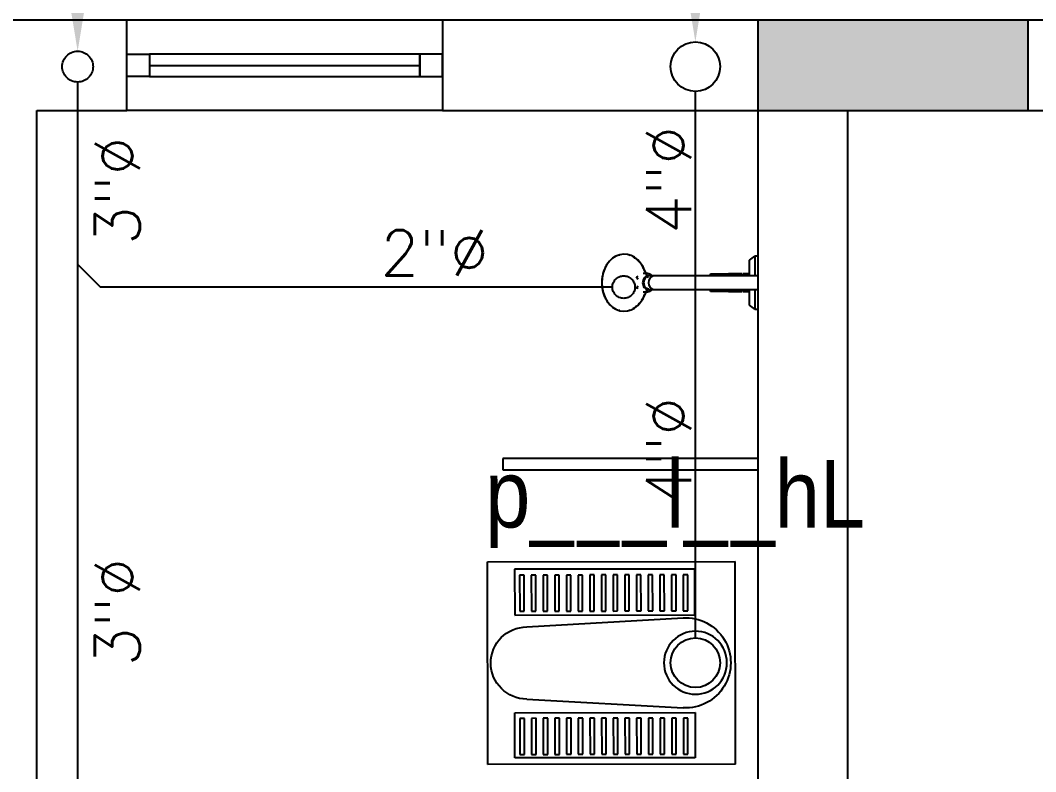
# Model space of a CAD drawing. Header units: metres. Extents: x -658 to -58, y -713 to -118.
# Drawn here: x -331.686 to -329.432, y -193.614 to -191.946 of the extents above; entities that cross this region are included whole.
import ezdxf
from ezdxf import colors
from ezdxf.entities.mleader import LeaderData, LeaderLine
from ezdxf.enums import TextEntityAlignment as Align
from ezdxf.math import Vec2, Vec3

# ---------------------------------------------------------------- set-up
doc = ezdxf.new("R2010")
doc.units = ezdxf.units.M
doc.header["$LTSCALE"] = 100
doc.linetypes.add('CENTERX2', pattern=[4, 2.5, -0.5, 0.5, -0.5])
for name, color, linetype in [('DRAIN-LW', 2, 'Continuous'), ('drainage', 6, 'Continuous'), ('plan', 8, 'Continuous'), ('WATER TEXT', 3, 'Continuous')]:
    doc.layers.add(name, color=color, linetype=linetype)
doc.layers.add('DRAINAGE  TEXT', color=3, linetype='Continuous', lineweight=25)
doc.styles.add('02-GROUND-FOR WORK$0$MZ', font='romans.shx', dxfattribs={"width": 0.8})
doc.styles.add('mech', font='romans.shx')
doc.styles.add('style12', font='xarab.shx')

# ---------------------------------------------------------------- blocks, each defined once
blk = doc.blocks.new('SHOWER_MOXIE_BLUETOOTH_17280 - MOXIE-1633351-الدور الاول')
for p, q in [((0.0665, -0.125), (0.0665, -0.1315)), ((0.0752, -0.1432), (0.0665, -0.1315)), ((0.0665, -0.1315), (0.1099, -0.1315)), ((0.11, -0.125), (0.11, -0.2585)), ((0.11, -0.125), (0.125, -0.125)), ((0.125, -0.125), (0.14, -0.125)), ((0.14, -0.2585), (0.14, -0.125)), ((0.1402, -0.1315), (0.1835, -0.1315)), ((0.1835, -0.1315), (0.1748, -0.1432)), ((0.1835, -0.1315), (0.1835, -0.125)), ((0.1098, -0.1432), (0.0752, -0.1432)), ((0.1052, -0.1432), (0.1052, -0.1582)), ((0.1748, -0.1432), (0.1403, -0.1432)), ((0.1448, -0.1582), (0.1448, -0.1432)), ((0.11, -0.1582), (0.1052, -0.1582)), ((0.1052, -0.1601), (0.1052, -0.1902)), ((0.1052, -0.1601), (0.11, -0.1601)), ((0.108, -0.1582), (0.108, -0.1602)), ((0.1448, -0.1582), (0.1401, -0.1582)), ((0.1401, -0.1601), (0.1448, -0.1601)), ((0.142, -0.1602), (0.142, -0.1582)), ((0.1448, -0.1902), (0.1448, -0.1601)), ((0.1052, -0.2302), (0.1052, -0.1902)), ((0.1052, -0.1902), (0.1099, -0.1902)), ((0.1099, -0.1902), (0.1052, -0.1902)), ((0.1401, -0.1902), (0.1448, -0.1902)), ((0.1448, -0.1902), (0.1401, -0.1902)), ((0.1448, -0.1902), (0.1449, -0.2302)), ((0.1099, -0.2302), (0.1052, -0.2302)), ((0.1449, -0.2302), (0.14, -0.2302)), ((0.11, -0.3558), (0.11, -0.3665)), ((0.14, -0.3665), (0.14, -0.3558)), ((0.1139, -0.368), (0.0917, -0.3788)), ((0.105, -0.37), (0.105, -0.3797)), ((0.1583, -0.3788), (0.1361, -0.368)), ((0.145, -0.3797), (0.145, -0.37)), ((0.1182, -0.3908), (0.1118, -0.394)), ((0.1382, -0.394), (0.1318, -0.3908))]:
    blk.add_line(p, q)
at = {"flags": 128}
for points in [[(0.11, -0.2585), (0.11, -0.2634), (0.11, -0.2684), (0.11, -0.2733), (0.11, -0.2782), (0.11, -0.2831), (0.11, -0.2879), (0.11, -0.2927), (0.11, -0.2974), (0.11, -0.3021), (0.11, -0.3067), (0.11, -0.3112), (0.11, -0.3156), (0.11, -0.32), (0.11, -0.3242), (0.11, -0.3284), (0.11, -0.3324), (0.11, -0.3363), (0.11, -0.3401), (0.11, -0.3437), (0.11, -0.3473), (0.11, -0.3506), (0.11, -0.3539), (0.11, -0.3558)], [(0.14, -0.3558), (0.14, -0.3527), (0.14, -0.3494), (0.14, -0.346), (0.14, -0.3424), (0.14, -0.3387), (0.14, -0.3348), (0.14, -0.3309), (0.14, -0.3268), (0.14, -0.3226), (0.14, -0.3184), (0.14, -0.314), (0.14, -0.3095), (0.14, -0.305), (0.14, -0.3003), (0.14, -0.2956), (0.14, -0.2909), (0.14, -0.2861), (0.14, -0.2813), (0.14, -0.2764), (0.14, -0.2715), (0.14, -0.2665), (0.14, -0.2616), (0.14, -0.2585)], [(0.1098, -0.3595), (0.1092, -0.36), (0.1088, -0.3605), (0.1083, -0.3611), (0.1079, -0.3616), (0.1075, -0.3622), (0.1071, -0.3628), (0.1067, -0.3633), (0.1064, -0.364), (0.1061, -0.3646), (0.1059, -0.3652), (0.1057, -0.3658), (0.1055, -0.3665), (0.1053, -0.3671), (0.1052, -0.3678), (0.1051, -0.3685), (0.105, -0.3691), (0.105, -0.3698), (0.105, -0.37)], [(0.145, -0.37), (0.145, -0.3693), (0.1449, -0.3686), (0.1448, -0.368), (0.1447, -0.3673), (0.1446, -0.3667), (0.1444, -0.366), (0.1442, -0.3654), (0.1439, -0.3647), (0.1436, -0.3641), (0.1433, -0.3635), (0.143, -0.3629), (0.1426, -0.3623), (0.1422, -0.3618), (0.1418, -0.3612), (0.1414, -0.3607), (0.1409, -0.3601), (0.1404, -0.3596), (0.1399, -0.3591)], [(0.0858, -0.3829), (0.0873, -0.382), (0.0893, -0.3809), (0.0914, -0.3798), (0.0935, -0.3787)], [(0.1136, -0.3742), (0.114, -0.3746), (0.1144, -0.3749), (0.1149, -0.3753), (0.1153, -0.3756), (0.1158, -0.3759), (0.1163, -0.3762), (0.1168, -0.3764), (0.1173, -0.3767), (0.1178, -0.3769), (0.1184, -0.3772), (0.1189, -0.3774), (0.1195, -0.3775), (0.12, -0.3777), (0.1206, -0.3779), (0.1211, -0.378), (0.1217, -0.3781), (0.1223, -0.3782), (0.1229, -0.3783), (0.1235, -0.3783), (0.124, -0.3784), (0.1246, -0.3784), (0.125, -0.3784)], [(0.125, -0.3784), (0.1256, -0.3784), (0.1262, -0.3784), (0.1268, -0.3783), (0.1273, -0.3782), (0.1279, -0.3782), (0.1285, -0.3781), (0.1291, -0.3779), (0.1296, -0.3778), (0.1302, -0.3776), (0.1308, -0.3775), (0.1313, -0.3773), (0.1318, -0.3771), (0.1324, -0.3768), (0.1329, -0.3766), (0.1334, -0.3763), (0.1339, -0.3761), (0.1344, -0.3758), (0.1348, -0.3755), (0.1353, -0.3751), (0.1357, -0.3748), (0.1362, -0.3744), (0.1364, -0.3742)], [(0.1561, -0.3786), (0.1583, -0.3796), (0.1604, -0.3807), (0.1624, -0.3818), (0.1643, -0.383)], [(0.0675, -0.4019), (0.0685, -0.4001), (0.0696, -0.3984), (0.0708, -0.3966), (0.0721, -0.395), (0.0735, -0.3933), (0.0749, -0.3917), (0.0765, -0.3902), (0.0781, -0.3887), (0.0798, -0.3872)], [(0.1699, -0.387), (0.1716, -0.3884), (0.1733, -0.3899), (0.1748, -0.3915), (0.1763, -0.3931), (0.1777, -0.3947), (0.179, -0.3964), (0.1802, -0.3981), (0.1813, -0.3998), (0.1824, -0.4016), (0.1825, -0.4019)], [(0.0666, -0.4409), (0.0677, -0.4428), (0.0688, -0.4446), (0.0701, -0.4463), (0.0714, -0.448), (0.0728, -0.4497), (0.0743, -0.4513), (0.0758, -0.4529), (0.0775, -0.4544), (0.0792, -0.4559), (0.081, -0.4573), (0.0829, -0.4587), (0.0848, -0.4599), (0.0868, -0.4612), (0.0889, -0.4624), (0.091, -0.4635), (0.0931, -0.4645), (0.0954, -0.4655), (0.0976, -0.4664), (0.0999, -0.4672), (0.1023, -0.4679), (0.1047, -0.4686), (0.1071, -0.4692), (0.1095, -0.4697), (0.112, -0.4702), (0.1145, -0.4706), (0.117, -0.4708), (0.1195, -0.4711), (0.1221, -0.4712), (0.1246, -0.4712), (0.125, -0.4712)], [(0.125, -0.4712), (0.1275, -0.4712), (0.1301, -0.4711), (0.1326, -0.4709), (0.1351, -0.4706), (0.1376, -0.4703), (0.1401, -0.4698), (0.1425, -0.4693), (0.145, -0.4687), (0.1473, -0.468), (0.1497, -0.4673), (0.152, -0.4665), (0.1543, -0.4656), (0.1565, -0.4646), (0.1587, -0.4636), (0.1608, -0.4625), (0.1629, -0.4614), (0.1649, -0.4601), (0.1668, -0.4589), (0.1687, -0.4575), (0.1705, -0.4561), (0.1723, -0.4546), (0.1739, -0.4531), (0.1755, -0.4516), (0.177, -0.4499), (0.1784, -0.4483), (0.1798, -0.4466), (0.181, -0.4448), (0.1822, -0.443), (0.1832, -0.4412), (0.1834, -0.4409)]]:
    blk.add_lwpolyline(points, dxfattribs=at)
for centre, major_axis, start_param, end_param in [((0.125, -0.3558), (0.015, 0), 3.141593, 4.712389), ((0.125, -0.3558), (0.015, 0), 4.712389, 6.283185), ((0.125, -0.4213), (0.0635, 0), 1.982617, 4.712389), ((0.125, -0.3665), (0.015, 0), 3.141593, 4.712389), ((0.125, -0.3687), (0.015, 0), 3.141593, 4.712389), ((0.125, -0.3665), (-0.015, 0), 1.570796, 3.141593), ((0.125, -0.3687), (-0.015, 0), 1.570796, 3.141593), ((0.125, -0.4213), (-0.0635, 0), 1.570796, 4.300568), ((0.125, -0.4213), (0.0395, 0), 1.90204, 1.960387), ((0.125, -0.4213), (0.0395, 0), 1.215045, 1.252787), ((0.125, -0.4213), (0.0626, 0), 2.879207, 2.941068), ((0.125, -0.4213), (0.0626, 0), 0.200525, 0.262386), ((0.125, -0.4213), (0.0626, 0), 3.342118, 3.365992), ((0.125, -0.4213), (0.0626, 0), 6.058786, 6.08266)]:
    blk.add_ellipse(centre, major_axis=major_axis, ratio=0.786454, start_param=start_param, end_param=end_param)
blk = doc.blocks.new('*U113')
blk.add_line((0.65, 0), (0.05, 0))
for points in [[(0.05, 0.025), (0, 0.025), (0, -0.025), (0.05, -0.025)], [(0.65, -0.025), (0.65, 0.025), (0.05, 0.025), (0.05, -0.025)], [(0.65, 0.025), (0.7, 0.025), (0.7, -0.025), (0.65, -0.025)]]:
    blk.add_lwpolyline(points, close=True)
blk = doc.blocks.new('A$C57E275C5')
for p, q in [((0.0007, 0.4508), (0, 0.0008)), ((0.5507, 0.45), (0.0007, 0.4508)), ((0.061, 0.4364), (0.0608, 0.3364)), ((0.461, 0.4358), (0.061, 0.4364)), ((0.072, 0.3485), (0.0721, 0.4285)), ((0.0721, 0.4285), (0.0821, 0.4285)), ((0.0821, 0.4285), (0.082, 0.3485)), ((0.0979, 0.3485), (0.098, 0.4285)), ((0.098, 0.4285), (0.108, 0.4284)), ((0.108, 0.4284), (0.1079, 0.3484)), ((0.1238, 0.3484), (0.124, 0.4284)), ((0.124, 0.4284), (0.134, 0.4284)), ((0.134, 0.4284), (0.1338, 0.3484)), ((0.1498, 0.3484), (0.1499, 0.4284)), ((0.1499, 0.4284), (0.1599, 0.4284)), ((0.1599, 0.4284), (0.1598, 0.3484)), ((0.1757, 0.3483), (0.1758, 0.4283)), ((0.1758, 0.4283), (0.1858, 0.4283)), ((0.1858, 0.4283), (0.1857, 0.3483)), ((0.2016, 0.3483), (0.2017, 0.4283)), ((0.2017, 0.4283), (0.2117, 0.4283)), ((0.2117, 0.4283), (0.2116, 0.3483)), ((0.2275, 0.3483), (0.2277, 0.4283)), ((0.2277, 0.4283), (0.2377, 0.4282)), ((0.2377, 0.4282), (0.2375, 0.3482)), ((0.2535, 0.3482), (0.2536, 0.4282)), ((0.2536, 0.4282), (0.2636, 0.4282)), ((0.2636, 0.4282), (0.2635, 0.3482)), ((0.2794, 0.3482), (0.2795, 0.4282)), ((0.2795, 0.4282), (0.2895, 0.4282)), ((0.2895, 0.4282), (0.2894, 0.3482)), ((0.3053, 0.3481), (0.3054, 0.4281)), ((0.3054, 0.4281), (0.3154, 0.4281)), ((0.3154, 0.4281), (0.3153, 0.3481)), ((0.4608, 0.3358), (0.461, 0.4358)), ((0.5507, 0.45), (0.55, 0)), ((0.3312, 0.3481), (0.3314, 0.4281)), ((0.3314, 0.4281), (0.3414, 0.4281)), ((0.3414, 0.4281), (0.3412, 0.3481)), ((0.3572, 0.3481), (0.3573, 0.4281)), ((0.3573, 0.4281), (0.3673, 0.428)), ((0.3673, 0.428), (0.3672, 0.348)), ((0.3831, 0.348), (0.3832, 0.428)), ((0.3832, 0.428), (0.3932, 0.428)), ((0.3932, 0.428), (0.3931, 0.348)), ((0.409, 0.348), (0.4091, 0.428)), ((0.4091, 0.428), (0.4191, 0.428)), ((0.4191, 0.428), (0.419, 0.348)), ((0.4349, 0.3479), (0.435, 0.4279)), ((0.435, 0.4279), (0.445, 0.4279)), ((0.445, 0.4279), (0.4449, 0.3479)), ((0.082, 0.3485), (0.072, 0.3485)), ((0.1079, 0.3484), (0.0979, 0.3485)), ((0.1338, 0.3484), (0.1238, 0.3484)), ((0.1598, 0.3484), (0.1498, 0.3484)), ((0.1857, 0.3483), (0.1757, 0.3483)), ((0.2116, 0.3483), (0.2016, 0.3483)), ((0.2375, 0.3482), (0.2275, 0.3483)), ((0.2635, 0.3482), (0.2535, 0.3482)), ((0.2894, 0.3482), (0.2794, 0.3482)), ((0.3153, 0.3481), (0.3053, 0.3481)), ((0.3412, 0.3481), (0.3312, 0.3481)), ((0.3672, 0.348), (0.3572, 0.3481)), ((0.3931, 0.348), (0.3831, 0.348)), ((0.419, 0.348), (0.409, 0.348)), ((0.4449, 0.3479), (0.4349, 0.3479)), ((0.0608, 0.3364), (0.4608, 0.3358)), ((0.0876, 0.3057), (0.4344, 0.325)), ((0.0874, 0.1457), (0.4341, 0.1253)), ((0.0603, 0.0177), (0.0605, 0.1193)), ((0.0605, 0.1193), (0.4605, 0.1186)), ((0.4605, 0.1186), (0.4603, 0.0171)), ((0.0715, 0.0306), (0.0716, 0.1106)), ((0.0716, 0.1106), (0.0816, 0.1106)), ((0.0816, 0.1106), (0.0815, 0.0306)), ((0.0974, 0.0305), (0.0976, 0.1105)), ((0.0976, 0.1105), (0.1076, 0.1105)), ((0.1076, 0.1105), (0.1074, 0.0305)), ((0.1234, 0.0305), (0.1235, 0.1105)), ((0.1235, 0.1105), (0.1335, 0.1105)), ((0.1335, 0.1105), (0.1334, 0.0305)), ((0.1493, 0.0305), (0.1494, 0.1105)), ((0.1494, 0.1105), (0.1594, 0.1104)), ((0.1594, 0.1104), (0.1593, 0.0304)), ((0.1752, 0.0304), (0.1753, 0.1104)), ((0.1753, 0.1104), (0.1853, 0.1104)), ((0.1853, 0.1104), (0.1852, 0.0304)), ((0.2011, 0.0304), (0.2012, 0.1104)), ((0.2012, 0.1104), (0.2112, 0.1104)), ((0.2112, 0.1104), (0.2111, 0.0304)), ((0.227, 0.0303), (0.2272, 0.1103)), ((0.2272, 0.1103), (0.2372, 0.1103)), ((0.2372, 0.1103), (0.237, 0.0303)), ((0.253, 0.0303), (0.2531, 0.1103)), ((0.2531, 0.1103), (0.2631, 0.1103)), ((0.2631, 0.1103), (0.263, 0.0303)), ((0.2789, 0.0303), (0.279, 0.1103)), ((0.279, 0.1103), (0.289, 0.1102)), ((0.289, 0.1102), (0.2889, 0.0302)), ((0.3048, 0.0302), (0.3049, 0.1102)), ((0.3049, 0.1102), (0.3149, 0.1102)), ((0.3149, 0.1102), (0.3148, 0.0302)), ((0.3307, 0.0302), (0.3309, 0.1102)), ((0.3309, 0.1102), (0.3409, 0.1102)), ((0.3409, 0.1102), (0.3407, 0.0302)), ((0.3567, 0.0301), (0.3568, 0.1101)), ((0.3568, 0.1101), (0.3668, 0.1101)), ((0.3668, 0.1101), (0.3667, 0.0301)), ((0.3826, 0.0301), (0.3827, 0.1101)), ((0.3827, 0.1101), (0.3927, 0.1101)), ((0.3927, 0.1101), (0.3926, 0.0301)), ((0.4085, 0.0301), (0.4086, 0.1101)), ((0.4086, 0.1101), (0.4186, 0.11)), ((0.4186, 0.11), (0.4185, 0.03)), ((0.4344, 0.03), (0.4346, 0.11)), ((0.4346, 0.11), (0.4446, 0.11)), ((0.4446, 0.11), (0.4444, 0.03)), ((0.0815, 0.0306), (0.0715, 0.0306)), ((0.1074, 0.0305), (0.0974, 0.0305)), ((0.1334, 0.0305), (0.1234, 0.0305)), ((0.1593, 0.0304), (0.1493, 0.0305)), ((0.1852, 0.0304), (0.1752, 0.0304)), ((0.2111, 0.0304), (0.2011, 0.0304)), ((0.237, 0.0303), (0.227, 0.0303)), ((0.263, 0.0303), (0.253, 0.0303)), ((0.2889, 0.0302), (0.2789, 0.0303)), ((0.3148, 0.0302), (0.3048, 0.0302)), ((0.3407, 0.0302), (0.3307, 0.0302)), ((0.3667, 0.0301), (0.3567, 0.0301)), ((0.3926, 0.0301), (0.3826, 0.0301)), ((0.4185, 0.03), (0.4085, 0.0301)), ((0.4444, 0.03), (0.4344, 0.03)), ((0, 0.0008), (0.55, 0)), ((0.4603, 0.0171), (0.0603, 0.0177))]:
    blk.add_line(p, q)
blk.add_circle((0.4616, 0.2251), 0.07)
for centre, radius, start, end in [((0.44, 0.2252), 0.1, 266.6377, 93.1856), ((0.0875, 0.2257), 0.08, 89.9117, 269.9117)]:
    blk.add_arc(centre, radius, start, end)
blk = doc.blocks.new('RWEFRWEFRWE')
h = blk.add_hatch(color=256)
h.dxf.hatch_style = 1
h.paths.add_polyline_path([(-220.4055, -174.2532), (-220.4055, -174.0532), (-221.0055, -174.0532), (-221.0055, -174.2532)])
blk.add_lwpolyline([(-220.4055, -174.2532), (-220.4055, -174.0532), (-221.0055, -174.0532), (-221.0055, -174.2532)], close=True)
blk = doc.blocks.new('A$Cb06f5615')
at = {"layer": 'plan'}
for p, q in [((-34.2035, 19.3095), (-39.8035, 19.3095)), ((-34.2035, 19.1095), (-34.2035, 19.3095)), ((-33.5035, 19.3095), (-34.2035, 19.3095)), ((-27.4035, 19.3095), (-33.5035, 19.3095)), ((-33.5035, 19.3095), (-33.5035, 19.1095)), ((-34.4035, 19.1095), (-34.2035, 19.1095)), ((-34.4035, 16.6095), (-34.4035, 19.1095)), ((-33.5035, 19.1095), (-34.2035, 19.1095)), ((-33.5035, 19.1095), (-32.8035, 19.1095)), ((-32.8035, 19.1095), (-32.8035, 16.8095)), ((-32.6035, 19.1095), (-27.4035, 19.1095)), ((-32.6035, 16.6095), (-32.6035, 19.1095)), ((-32.8035, 18.337), (-33.3695, 18.337)), ((-33.3695, 18.337), (-33.3695, 18.312)), ((-33.3695, 18.312), (-32.8035, 18.312))]:
    blk.add_line(p, q, dxfattribs=at)
blk.add_blockref('RWEFRWEFRWE', (188.202, 193.3627), dxfattribs=at)
for name, p, rotation in [('*U113', (-33.5035, 19.2095), 180), ('SHOWER_MOXIE_BLUETOOTH_17280 - MOXIE-1633351-الدور الاول', (-32.6785, 18.8521), 270)]:
    blk.add_blockref(name, p, dxfattribs=dict(at, rotation=rotation))
at = {"layer": 'plan', "xscale": -1, "rotation": 180}
blk.add_blockref('A$C57E275C5', (-33.4035, 18.1085), dxfattribs=at)
at = {"layer": 'plan', "style": 'style12', "width": 0.9}
blk.add_text('p___l__hL', height=0.15, dxfattribs=at).set_placement((-33.4086, 18.1836))

msp = doc.modelspace()

# ---------------------------------------------------------------- linework, layer by layer
at = {"layer": 'DRAIN-LW'}
msp.add_line((-331.5584, -192.0833), (-331.5584, -196.594), dxfattribs=at)
at = {"layer": 'DRAIN-LW', "linetype": 'CENTERX2', "ltscale": 0.005}
for p in [(-331.5584, -192.4878), (-330.3717, -192.5384)]:
    msp.add_line(p, (-331.5077, -192.5384), dxfattribs=at)
for centre, radius in [((-331.5584, -192.0491), 0.0342), ((-330.3467, -192.5384), 0.025)]:
    msp.add_circle(centre, radius, dxfattribs=at)
at = {"layer": 'drainage'}
msp.add_line((-330.1876, -193.3173), (-330.1876, -192.1041), dxfattribs=at)
for centre in [(-330.1876, -192.0491), (-330.1876, -193.3723)]:
    msp.add_circle(centre, 0.055, dxfattribs=at)

# ---------------------------------------------------------------- block references
at = {"layer": 'plan'}
msp.add_blockref('A$Cb06f5615', (-297.2456, -211.2557), dxfattribs=at)

# ---------------------------------------------------------------- texts
at = {"layer": 'DRAINAGE  TEXT', "linetype": 'Continuous', "style": 'mech'}
for s, p in [('4"%%C', (-330.2471, -192.3011, 0)), ('3"%%C', (-331.4701, -192.3246, 0)), ('4"%%C', (-330.2471, -192.9024, 0)), ('3"%%C', (-331.4701, -193.2598, 0))]:
    msp.add_text(s, height=0.1, rotation=90, dxfattribs=at).set_placement(p, align=Align.MIDDLE_CENTER)
msp.add_text('2"%%C', height=0.1, dxfattribs=at).set_placement((-330.7664, -192.4624), align=Align.MIDDLE_CENTER)

# ---------------------------------------------------------------- leaders
at = {"layer": 'WATER TEXT', "color": 3}
ml = msp.add_multileader_mtext('Standard', dxfattribs=at)
ml.set_content('3"%%CWPS T/D', color=3, style='02-GROUND-FOR WORK$0$MZ')
ml.set_leader_properties(color=1)
ml.build(insert=Vec2(0, 0))
ml.multileader.update_dxf_attribs({"text_left_attachment_type": 6, "text_right_attachment_type": 6, "dogleg_length": 100, "arrow_head_size": 0.1})
ctx = ml.context
ctx.base_point, ctx.char_height, ctx.arrow_head_size, ctx.landing_gap_size, ctx.plane_origin = Vec3(-333.2151, -191.3997), 0.2, 0.1, 0.00009, Vec3(-331.4208, -192.4523)
ctx.left_attachment, ctx.right_attachment, ctx.text_align_type = 6, 6, 2
notes = []
notes.append((ctx, [(1, (1, 1, 0), (-331.5584, -191.3997), (-1, 0), 0.1938, [(0, [(-331.5584, -192.0149)], 0, [])])]))
ctx.mtext.insert, ctx.mtext.alignment, ctx.mtext.flow_direction = Vec3(-331.7522, -191.133), 3, 5
ml = msp.add_multileader_mtext('Standard', dxfattribs=at)
ml.set_content('4"%%CSPS T/D', color=3, style='02-GROUND-FOR WORK$0$MZ')
ml.set_leader_properties(color=1)
ml.build(insert=Vec2(0, 0))
ml.multileader.update_dxf_attribs({"text_left_attachment_type": 6, "text_right_attachment_type": 6, "dogleg_length": 100, "arrow_head_size": 0.1})
ctx = ml.context
ctx.base_point, ctx.char_height, ctx.arrow_head_size, ctx.landing_gap_size, ctx.plane_origin = Vec3(-330.1608, -191.6866), 0.2, 0.1, 0.00009, Vec3(-330.3251, -192.4523)
ctx.left_attachment, ctx.right_attachment = 6, 6
notes.append((ctx, [(1, (1, 1, 0), (-330.1876, -191.6866), (1, 0), 0.0267, [(0, [(-330.1876, -191.9941)], 0, [])])]))
ctx.mtext.insert, ctx.mtext.flow_direction = Vec3(-330.1608, -191.4199), 5
for ctx, leaders in notes:
    for number, flags, end, landing, length, lines in leaders:
        leader = LeaderData()
        leader.index, (leader.has_last_leader_line, leader.has_dogleg_vector, leader.attachment_direction) = number, flags
        leader.last_leader_point, leader.dogleg_vector, leader.dogleg_length = Vec3(end), Vec3(landing), length
        for number, points, colour, breaks in lines:
            line = LeaderLine()
            line.index, line.vertices, line.color, line.breaks = number, Vec3.list(points), colors.encode_raw_color(colour), breaks
            leader.lines.append(line)
        ctx.leaders.append(leader)

doc.saveas('drawing.dxf')
